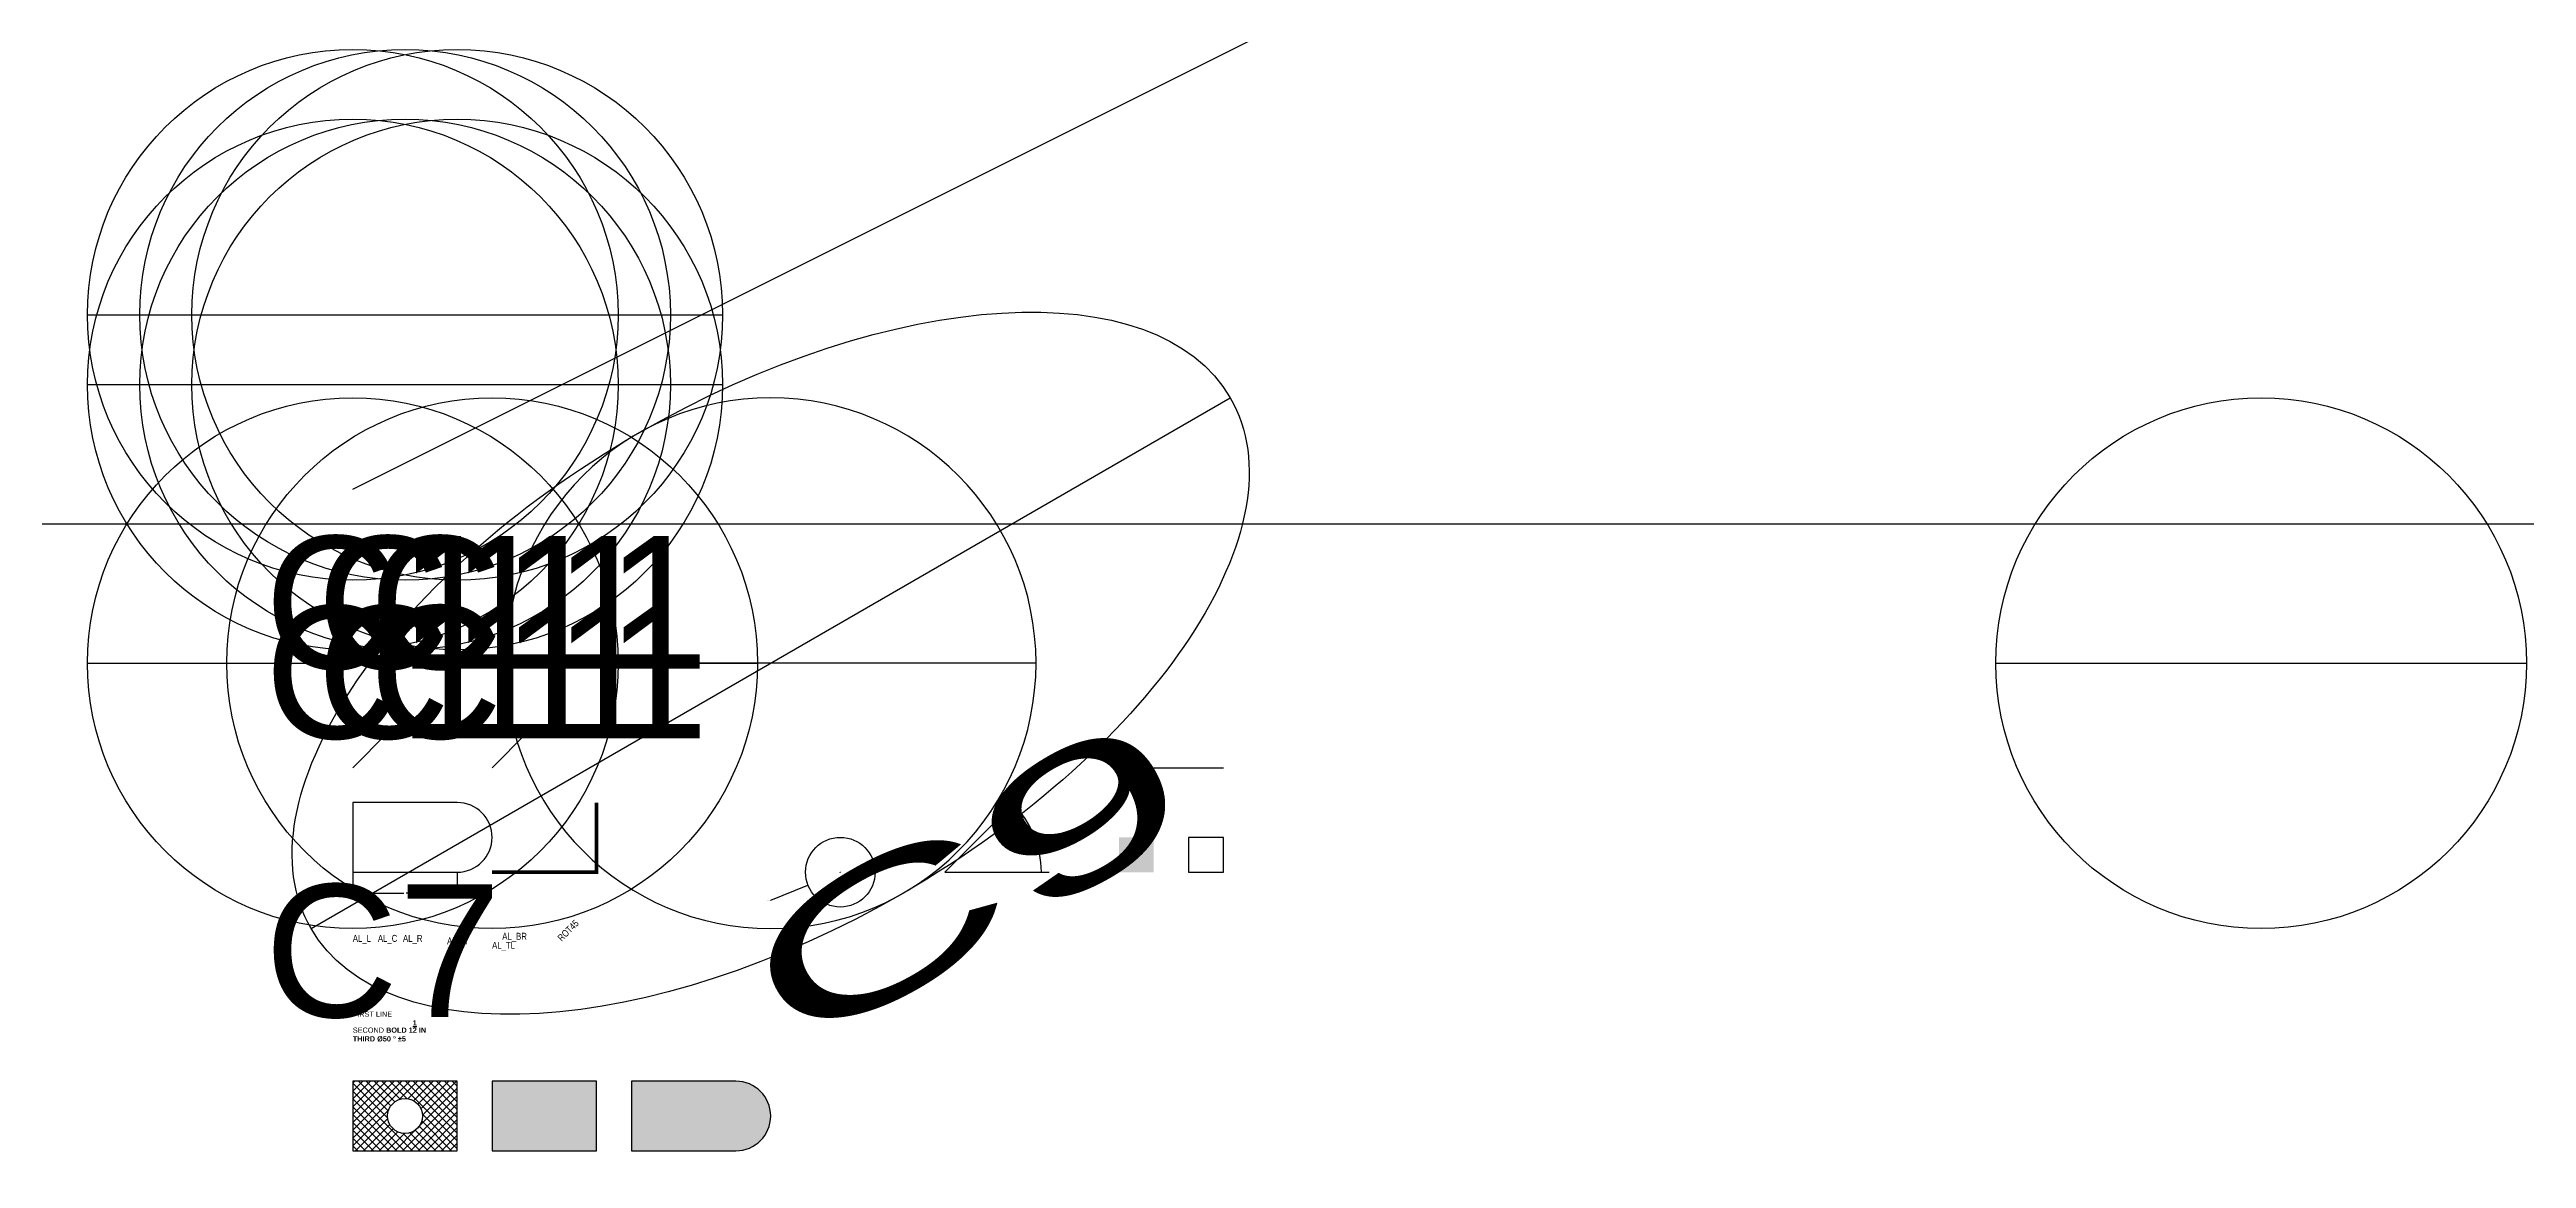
# Model space of a CAD drawing. Header units: millimetres. Extents: x -46420 to 62420, y -8219 to 23620.
# Drawn here: x -8708 to 62420, y -8219 to 23620 of the extents above; entities that cross this region are included whole.
import ezdxf
from ezdxf import colors
from ezdxf.entities.mleader import LeaderData, LeaderLine
from ezdxf.enums import TextEntityAlignment as Align
from ezdxf.math import Vec2, Vec3

# ---------------------------------------------------------------- set-up
doc = ezdxf.new("R2010")
doc.units = ezdxf.units.MM
doc.header["$LTSCALE"] = 100
for name, color, linetype in [('A-ANNO', 2, 'Continuous'), ('A-EQPM', 30, 'Continuous'), ('S-COL', 4, 'Continuous')]:
    doc.layers.add(name, color=color, linetype=linetype)
doc.styles.get("Standard").update_dxf_attribs({"font": 'arial.ttf'})
doc.styles.add('ZDTXT', font='arial.ttf', dxfattribs={"width": 0.8})
doc.dimstyles.get("Standard").update_dxf_attribs({"dimtxt": 0.18, "dimasz": 0.18, "dimexe": 0.18, "dimexo": 0.0625, "dimgap": 0.09, "dimtad": 0, "dimtih": 1, "dimtoh": 1, "dimdec": 4, "dimzin": 0, "dimdsep": 46, "dimtxsty": 'Standard', "dimcen": 0.09, "dimadec": 0, "dimazin": 0, "dimtfac": 1, "dimtdec": 4, "dimtofl": 0, "dimtmove": 0, "dimatfit": 3, "dimfxl": 1, "dimtolj": 1, "dimtzin": 0, "dimarcsym": 0})

# ---------------------------------------------------------------- blocks, each defined once
blk = doc.blocks.new('COLTAG')
at = {"color": 0}
blk.add_circle((0, 0), 300, dxfattribs=at)
at = {"layer": 'S-COL'}
blk.add_line((-300, 0), (300, 0), dxfattribs=at)
blk.add_attdef('MARK', (-100, -400), '', height=150)
blk = doc.blocks.new('COLGRP')
for p in [(0, 0), (2000, 0)]:
    blk.add_blockref('COLTAG', p)
blk = doc.blocks.new('*D3')
at = {"layer": 'A-ANNO', "color": 0, "lineweight": -2, "transparency": 16777216}
for p, q in [((0, -3), (0, -609)), ((9, -600), (1466, -600)), ((2991, -600), (1534, -600)), ((3000, -3), (3000, -609))]:
    blk.add_line(p, q, dxfattribs=at)
at = {"layer": 'A-ANNO', "color": 0, "transparency": 16777216}
for points in [[(9, -598), (9, -602), (0, -600)], [(2991, -598), (2991, -602), (3000, -600)]]:
    blk.add_solid(points, dxfattribs=at)
at = {"layer": 'Defpoints', "color": 0, "transparency": 16777216}
for p in [(0, 0), (3000, 0), (3000, -600)]:
    blk.add_point(p, dxfattribs=at)
at = {"layer": 'A-ANNO', "color": 0, "transparency": 16777216, "insert": (1500, -600), "char_height": 9, "attachment_point": 5}
blk.add_mtext('\\A1;3000.0000', dxfattribs=at)
blk = doc.blocks.new('*D4')
at = {"layer": 'A-ANNO', "color": 0, "lineweight": -2, "transparency": 16777216}
for p, q in [((13996, 0), (14004, 0)), ((14000, -4), (14000, 5)), ((15500, 500), (14957, 319)), ((15509, 500), (15500, 500))]:
    blk.add_line(p, q, dxfattribs=at)
at = {"layer": 'A-ANNO', "color": 0, "transparency": 16777216}
blk.add_solid([(14957, 320), (14958, 318), (14949, 316)], dxfattribs=at)
at = {"layer": 'Defpoints', "color": 0, "transparency": 16777216}
for p in [(14000, 0), (14949, 316)]:
    blk.add_point(p, dxfattribs=at)
at = {"layer": 'A-ANNO', "color": 0, "transparency": 16777216, "insert": (15547, 500), "char_height": 9, "attachment_point": 5}
blk.add_mtext('\\A1;R1000.0000', dxfattribs=at)
blk = doc.blocks.new('*D5')
at = {"layer": 'A-ANNO', "color": 0, "lineweight": -2, "transparency": 16777216}
for p, q in [((13996, 0), (14004, 0)), ((14000, -4), (14000, 4)), ((12000, -800), (13063, -375)), ((11991, -800), (12000, -800))]:
    blk.add_line(p, q, dxfattribs=at)
at = {"layer": 'A-ANNO', "color": 0, "transparency": 16777216}
blk.add_solid([(13063, -373), (13064, -376), (13072, -371)], dxfattribs=at)
at = {"layer": 'Defpoints', "color": 0, "transparency": 16777216}
for p in [(14928, 371), (13072, -371)]:
    blk.add_point(p, dxfattribs=at)
at = {"layer": 'A-ANNO', "color": 0, "transparency": 16777216, "insert": (11952, -800), "char_height": 9, "attachment_point": 5}
blk.add_mtext('\\A1;∅2000.0000', dxfattribs=at)
blk = doc.blocks.new('*D6')
at = {"layer": 'A-ANNO', "color": 0, "lineweight": -2, "transparency": 16777216}
for start, end in [(22.70314, 44.81405), (0.18595, 22.29716)]:
    blk.add_arc((17000, 0), 2773, start, end, dxfattribs=at)
at = {"layer": 'A-ANNO', "color": 0, "transparency": 16777216}
for points in [[(18966, 1953), (18968, 1956), (18961, 1961)], [(19775, 9), (19772, 9), (19773, 0)]]:
    blk.add_solid(points, dxfattribs=at)
at = {"layer": 'Defpoints', "color": 0, "transparency": 16777216}
for p in [(19000, 2000), (19679, 718), (17000, 0), (17000, 0), (20000, 0)]:
    blk.add_point(p, dxfattribs=at)
at = {"layer": 'A-ANNO', "color": 0, "transparency": 16777216, "insert": (19562, 1061), "char_height": 9, "attachment_point": 5}
blk.add_mtext('\\A1;45°', dxfattribs=at)

msp = doc.modelspace()

# ---------------------------------------------------------------- hatches: boundary and pattern name
h = msp.add_hatch()
h.set_pattern_fill('ANSI37', color=256, scale=50)
h.paths.add_polyline_path([(0, -8000), (3000, -8000), (3000, -6000), (0, -6000)])
edge = h.paths.add_edge_path(flags=16)
edge.add_arc((1500, -7000), 500, 0, 360)
h = msp.add_hatch(color=256)
h.dxf.hatch_style = 1
h.paths.add_polyline_path([(4000, -8000), (7000, -8000), (7000, -6000), (4000, -6000)])
at = {"true_color": 0xc86432}
h = msp.add_hatch(color=32, dxfattribs=at)
h.dxf.hatch_style = 1
edge = h.paths.add_edge_path()
edge.add_line((8000, -8000), (11000, -8000))
edge.add_arc((11000, -7000), 1000, 270, 450)
edge.add_line((11000, -6000), (8000, -6000))
edge.add_line((8000, -6000), (8000, -8000))

# ---------------------------------------------------------------- linework, layer by layer
at = {"color": 150, "true_color": 0x3399ff}
msp.add_line((22000, 3000), (25000, 3000), dxfattribs=at)
for points in [[(0, -8000), (3000, -8000), (3000, -6000), (0, -6000)], [(4000, -8000), (7000, -8000), (7000, -6000), (4000, -6000)]]:
    msp.add_lwpolyline(points, close=True)
msp.add_lwpolyline([(8000, -8000), (11000, -8000, 1), (11000, -6000), (8000, -6000)], format="xyb", close=True)
msp.add_circle((1500, -7000), 500)
at = {"layer": 'A-ANNO'}
for q in [(19000, 2000), (20000, 0)]:
    msp.add_line((17000, 0), q, dxfattribs=at)
msp.add_xline((0, 10000), (1, 0), dxfattribs=at)
msp.add_ray((0, 11000), (0.894427191, 0.4472135955), dxfattribs=at)
msp.add_circle((14000, 0), 1000, dxfattribs=at)
msp.add_solid([(22000, 0), (23000, 0), (22000, 1000), (23000, 1000)], dxfattribs=at)
msp.add_3dface([(24000, 0), (25000, 0), (25000, 1000), (24000, 1000)], dxfattribs=at)
at = {"layer": 'A-EQPM'}
msp.add_lwpolyline([(0, 0), (3000, 0, 1), (3000, 2000), (0, 2000)], format="xyb", close=True, dxfattribs=at)
at = {"layer": 'A-EQPM', "const_width": 100}
msp.add_lwpolyline([(4000, 0), (7000, 0), (7000, 2000)], dxfattribs=at)

# ---------------------------------------------------------------- block references
at = {"layer": 'A-ANNO', "xscale": 25.4, "yscale": 25.4, "zscale": 25.4, "row_count": 2, "column_count": 3, "row_spacing": 2000, "column_spacing": 1500}
msp.add_blockref('COLTAG', (0, 14000), dxfattribs=at).add_auto_attribs({'MARK': 'C11'})
at = {"layer": 'S-COL', "xscale": 50.8, "yscale": 25.4, "zscale": 50.8, "rotation": 30}
msp.add_blockref('COLTAG', (12000, 6000), dxfattribs=at).add_auto_attribs({'MARK': 'C9'})
at = {"layer": 'S-COL', "yscale": 25.4, "zscale": 25.4}
for p, xscale in [((12000, 6000), -25.4), ((4000, 6000), 25.4)]:
    msp.add_blockref('COLGRP', p, dxfattribs=dict(at, xscale=xscale))
at = {"layer": 'S-COL', "color": 1, "xscale": 25.4, "yscale": 25.4, "zscale": 25.4}
msp.add_blockref('COLTAG', (0, 6000), dxfattribs=at).add_auto_attribs({'MARK': 'C7'})

# ---------------------------------------------------------------- texts
at = {"layer": 'A-ANNO', "style": 'ZDTXT', "width": 0.8}
msp.add_text('ROT45', height=200, rotation=45, dxfattribs=at).set_placement((6000, -2000))
msp.add_text('AL_L', height=200, dxfattribs=at).set_placement((0, -2000))
msp.add_text('AL_C', height=200, dxfattribs=at).set_placement((1000, -2000), align=Align.CENTER)
msp.add_text('AL_R', height=200, dxfattribs=at).set_placement((2000, -2000), align=Align.RIGHT)
msp.add_text('AL_M', height=200, dxfattribs=at).set_placement((3000, -2000), align=Align.MIDDLE)
msp.add_text('AL_TL', height=200, dxfattribs=at).set_placement((4000, -2000), align=Align.TOP_LEFT)
msp.add_text('AL_BR', height=200, dxfattribs=at).set_placement((5000, -2000), align=Align.BOTTOM_RIGHT)
at = {"layer": 'A-ANNO', "insert": (2004.5, 4000), "char_height": 9, "attachment_point": 4}
msp.add_mtext('\\A1;LEADER NOTE', dxfattribs=at)
at = {"layer": 'A-ANNO', "insert": (0, -4000), "char_height": 150, "width": 3000, "attachment_point": 1}
msp.add_mtext('FIRST LINE\\PSECOND \\fArial|b1;BOLD\\f; 1\\S1/2; IN\\PTHIRD %%c50 %%d %%p5', dxfattribs=at)

# ---------------------------------------------------------------- dimensions: what is measured, and where the dimension line sits
at = {"layer": 'A-ANNO'}
dim = msp.add_angular_dim_2l(base=(19678.59435, 717.72719), line1=((17000, 0), (19000, 2000)), line2=((17000, 0), (20000, 0)), dimstyle='Standard', override={"dimscale": 50}, dxfattribs=at)
dim.commit()
dim.dimension.update_dxf_attribs({"geometry": '*D6', "text_midpoint": (19561.9964, 1061.21366)})
dim = msp.add_aligned_dim(p1=(0, 0), p2=(3000, 0), distance=-600, dimstyle='Standard', override={"dimscale": 50}, dxfattribs=at)
dim.commit()
dim.dimension.update_dxf_attribs({"geometry": '*D3', "text_midpoint": (1500, -600)})
dim = msp.add_diameter_dim_2p(p1=(14928.47669, 371.39068), p2=(13071.52331, -371.39068), dimstyle='Standard', override={"dimscale": 50}, dxfattribs=at)
dim.commit()
dim.dimension.update_dxf_attribs({"geometry": '*D5', "text_midpoint": (11952.44918, -800), "dimtype": 163})
dim = msp.add_radius_dim(center=(14000, 0), mpoint=(14948.6833, 316.22777), dimstyle='Standard', override={"dimscale": 50}, dxfattribs=at)
dim.commit()
dim.dimension.update_dxf_attribs({"geometry": '*D4', "text_midpoint": (15546.96146, 500), "dimtype": 164})

# ---------------------------------------------------------------- leaders
at = {"layer": 'A-ANNO', "annotation_type": 0, "has_hookline": 1, "hookline_direction": 1, "text_width": 87.13302}
msp.add_leader([(0, 3000), (1000, 4000), (2000, 4000)], dimstyle='Standard', override={"dimscale": 50}, dxfattribs=at)
at = {"layer": 'A-ANNO'}
ml = msp.add_multileader_mtext('Standard', dxfattribs=at)
ml.set_content('MLEADER NOTE', color=256)
ml.set_leader_properties()
ml.build(insert=Vec2(0, 0))
ml.multileader.update_dxf_attribs({"dogleg_length": 0.36, "arrow_head_size": 0.18})
ctx = ml.context
ctx.base_point, ctx.char_height, ctx.arrow_head_size, ctx.landing_gap_size, ctx.plane_origin = Vec3(5000.36, 4000), 0.18, 0.18, 0.09, Vec3(4000, 3000)
notes = []
notes.append((ctx, [(0, (1, 1, 0), (5000, 4000), (1, 0), 0.36, [(0, [(4000, 3000)], 0, [])])]))
ctx.mtext.insert, ctx.mtext.flow_direction = Vec3(5000.45, 4000.09153), 5
for ctx, leaders in notes:
    for number, flags, end, landing, length, lines in leaders:
        leader = LeaderData()
        leader.index, (leader.has_last_leader_line, leader.has_dogleg_vector, leader.attachment_direction) = number, flags
        leader.last_leader_point, leader.dogleg_vector, leader.dogleg_length = Vec3(end), Vec3(landing), length
        for number, points, colour, breaks in lines:
            line = LeaderLine()
            line.index, line.vertices, line.color, line.breaks = number, Vec3.list(points), colors.encode_raw_color(colour), breaks
            leader.lines.append(line)
        ctx.leaders.append(leader)

doc.saveas('drawing.dxf')
